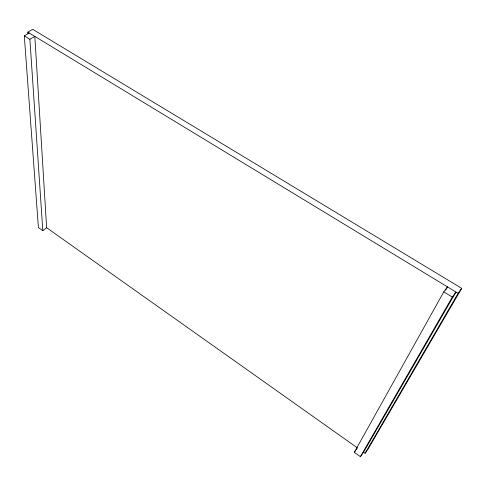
<?xml version="1.0" encoding="UTF-8"?>
<svg xmlns="http://www.w3.org/2000/svg" width="486" height="486" viewBox="0 0 486 486"><rect width="100%" height="100%" fill="white"/><g stroke="black" fill="none" stroke-linecap="round" stroke-linejoin="round"><path stroke-width="0.73" d="M360.405 456.664L452.308 297.061L455.965 292.037L363.534 452.223L360.405 456.664L354.306 452.326L443.791 291.861L447.478 286.886L445.626 290.197M363.534 452.223L365.059 453.304L458.098 293.331L461.7 288.344L32.738 29.336L27.848 32.155L27.951 33.662M461.7 288.344L368.157 448.894L365.059 453.304M354.306 452.326L355.485 450.674M356.268 449.568L357.058 448.469M24.3 35.855L38.4 227.545L42.817 230.686L46.638 227.727L34.816 36.383L29.889 39.263L24.3 35.855L29.239 32.999M27.848 32.155L458.098 293.331M443.791 291.861L452.308 297.061M46.638 227.727L357.453 447.916M29.889 39.263L42.817 230.686"/></g></svg>
